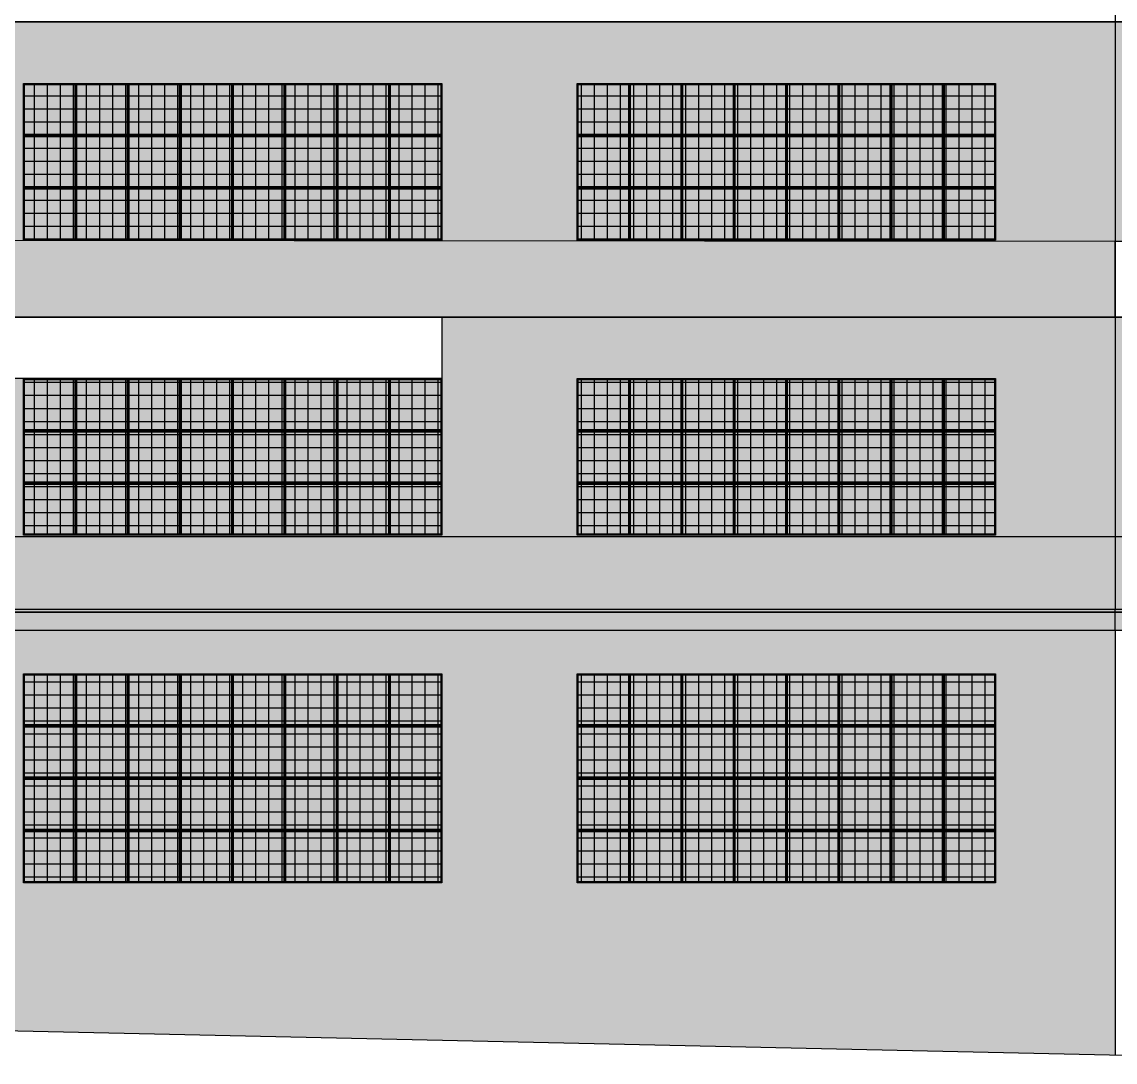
# Model space of a CAD drawing. Header units: metres. Extents: x -9138 to -7768, y 20 to 184.
# Drawn here: x -8742.17 to -8731.51, y 20.41 to 30.56 of the extents above; entities that cross this region are included whole.
import ezdxf

# ---------------------------------------------------------------- set-up
doc = ezdxf.new("R2010")
doc.units = ezdxf.units.M
for name, color, linetype in [('ARQ-DIM EMBASAM', 2, 'Continuous'), ('CTE ELEV$0$ARQ- FRISO', 7, 'Continuous'), ('CTE ELEV$0$ARQ-AUX', 7, 'Continuous'), ('CTE ELEV$0$ARQ-AUX1', 1, 'Continuous'), ('CTE ELEV$0$ARQ-AUX3', 3, 'Continuous'), ('CTE ELEV$0$ARQ-AUX4', 6, 'Continuous')]:
    doc.layers.add(name, color=color, linetype=linetype)
for name, color, linetype, true_color in [('CTE ELEV$0$ARQ-REVEST', 7, 'Continuous', 0xc79471), ('CTE ELEV$0$COR PLATINA', 7, 'Continuous', 0xa1a6a3), ('CTE ELEV$0$COR-CAIX', 7, 'Continuous', 0x45494e)]:
    doc.layers.add(name, color=color, linetype=linetype, true_color=true_color)

# ---------------------------------------------------------------- blocks, each defined once
blk = doc.blocks.new('CTE ELEV$0$V NEOREX 18')
at = {"layer": 'CTE ELEV$0$ARQ-AUX'}
h = blk.add_hatch(dxfattribs=at)
h.set_pattern_fill('NET', color=256, scale=0.04)
h.set_pattern_definition([(0, (0.2549999999999955, 0.5), (0, 0.127), []), (90, (0.2549999999999955, 0.5), (-0.127, 7.776507174585693e-18), [])])
h.paths.add_polyline_path([(0.009999999999990905, 0.5), (0.009999999999990905, 0.01000000000000156), (0.5, 0.01000000000000156), (0.5, 0.5)])
at = {"layer": 'CTE ELEV$0$COR-CAIX'}
h = blk.add_hatch(color=256, dxfattribs=at)
h.dxf.hatch_style = 1
h.paths.add_polyline_path([(0, 0.5100000000000016), (0.5099999999999909, 0.5100000000000016), (0.5099999999999909, 0), (0, 0)])
at = {"layer": 'CTE ELEV$0$ARQ-AUX'}
for points in [[(0, 0.5100000000000016), (0.5099999999999909, 0.5100000000000016), (0.5099999999999909, 0), (0, 0)], [(0.009999999999990905, 0.5), (0.5, 0.5), (0.5, 0.01000000000000156), (0.009999999999990905, 0.01000000000000156)]]:
    blk.add_lwpolyline(points, close=True, dxfattribs=at)
blk = doc.blocks.new('CTE ELEV$0$elev 1 1andar')
at = {"layer": 'CTE ELEV$0$COR PLATINA', "transparency": 33554687}
h = blk.add_hatch(color=256, dxfattribs=at)
h.dxf.hatch_style = 1
h.paths.add_polyline_path([(19.35950830192814, 3.424999999999926), (129.1936998931924, 3.424999999999926), (129.1936998931924, 3.625), (19.35950830192814, 3.625)])
h = blk.add_hatch(color=256, dxfattribs=at)
h.dxf.hatch_style = 1
h.paths.add_polyline_path([(94.42401977426744, -0.6250974097332325), (115.1531755947635, -0.4799999999999613), (125.9989842089217, -0.7191325989075708), (125.9989842089217, 3.424999999999926), (94.42401977426744, 3.424999999999926)])
at = {"layer": 'CTE ELEV$0$ARQ-AUX3'}
blk.add_lwpolyline([(-14.96515252692006, -0.04999999999997229), (58.13560793154284, -0.5299999999999621), (65.08064360636854, -0.5399999999999494), (70.71896641919193, -0.6199999999999335), (83.72315703762797, -0.6999999999999318), (115.1531755947635, -0.4799999999999613), (129.2131602465779, -0.7900000000000027), (137.3015435350171, -0.3500000000000014)], dxfattribs=at)
at = {"layer": 'CTE ELEV$0$ARQ-AUX4'}
blk.add_lwpolyline([(19.35950830192814, 3.424999999999926), (129.1936998931924, 3.424999999999926), (129.1936998931924, 3.625), (19.35950830192814, 3.625)], close=True, dxfattribs=at)
at = {"layer": 'Defpoints'}
blk.add_lwpolyline([(0, 3.600000000000001), (134.2720423186584, 3.600000000000001)], dxfattribs=at)
at = {"layer": 'CTE ELEV$0$ARQ-AUX1'}
for p in [(115.3543017509819, 2.489999967444991), (115.8643017509821, 2.489999967444991), (116.3743017509823, 2.489999967444991), (116.8843017509826, 2.489999967444991), (117.3943017509828, 2.489999967444991), (117.904301750983, 2.489999967444991), (118.4143017509814, 2.489999967444991), (118.9243017509816, 2.489999967444991), (120.7543017509815, 2.489999967444991), (121.2643017509818, 2.489999967444991), (121.774301750982, 2.489999967444991), (122.2843017509822, 2.489999967444991), (122.7943017509824, 2.489999967444991), (123.3043017509826, 2.489999967444991), (123.814301750981, 2.489999967444991), (124.3243017509812, 2.489999967444991), (115.3543017509819, 1.979999967444986), (115.8643017509821, 1.979999967444986), (116.3743017509823, 1.979999967444986), (116.8843017509826, 1.979999967444986), (117.3943017509828, 1.979999967444986), (117.904301750983, 1.979999967444986), (118.4143017509814, 1.979999967444986), (118.9243017509816, 1.979999967444986), (120.7543017509815, 1.979999967444986), (121.2643017509818, 1.979999967444986), (121.774301750982, 1.979999967444986), (122.2843017509822, 1.979999967444986), (122.7943017509824, 1.979999967444986), (123.3043017509826, 1.979999967444986), (123.814301750981, 1.979999967444986), (124.3243017509812, 1.979999967444986), (115.3543017509819, 1.469999967444984), (115.8643017509821, 1.469999967444984), (116.3743017509823, 1.469999967444984), (116.8843017509826, 1.469999967444984), (117.3943017509828, 1.469999967444984), (117.904301750983, 1.469999967444984), (118.4143017509814, 1.469999967444984), (118.9243017509816, 1.469999967444984), (120.7543017509815, 1.469999967444984), (121.2643017509818, 1.469999967444984), (121.774301750982, 1.469999967444984), (122.2843017509822, 1.469999967444984), (122.7943017509824, 1.469999967444984), (123.3043017509826, 1.469999967444984), (123.814301750981, 1.469999967444984), (124.3243017509812, 1.469999967444984), (115.3543017509819, 0.9599999674449826), (115.8643017509821, 0.9599999674449826), (116.3743017509823, 0.9599999674449826), (116.8843017509826, 0.9599999674449826), (117.3943017509828, 0.9599999674449826), (117.904301750983, 0.9599999674449826), (118.4143017509814, 0.9599999674449826), (118.9243017509816, 0.9599999674449826), (120.7543017509815, 0.9599999674449826), (121.2643017509818, 0.9599999674449826), (121.774301750982, 0.9599999674449826), (122.2843017509822, 0.9599999674449826), (122.7943017509824, 0.9599999674449826), (123.3043017509826, 0.9599999674449826), (123.814301750981, 0.9599999674449826), (124.3243017509812, 0.9599999674449826)]:
    blk.add_blockref('CTE ELEV$0$V NEOREX 18', p, dxfattribs=at)
blk = doc.blocks.new('CTE ELEV$0$elev 1 2andar')
at = {"layer": 'CTE ELEV$0$ARQ-REVEST', "transparency": 33554687}
h = blk.add_hatch(dxfattribs=at)
h.set_pattern_fill('AR-B816', scale=0.001)
h.set_pattern_definition([(0, (8723.23478612461, -24.79999995116751), (0, 0.2032), []), (90, (8723.23478612461, -24.79999995116751), (-0.2032, 0.2032), [0.2032, -0.2032])])
h.paths.add_polyline_path([(-54.64802254439201, 0.7400000047095681), (-1.818989403545856e-12, 0.7400000325550167), (-1.818989403545856e-12, 0.02500004883253126), (-54.64802254439201, 0.02500002098708265)])
at = {"layer": 'CTE ELEV$0$COR PLATINA', "transparency": 33554687}
h = blk.add_hatch(color=256, dxfattribs=at)
h.dxf.hatch_style = 1
h.paths.add_polyline_path([(-1.818989403545856e-12, 2.880000000000006), (-14.83774056767652, 2.880000000000006), (-14.83774056767652, 2.280085078992446), (-127.3886640844175, 2.28008507899245), (-127.3886640844175, 0.7400000325550167), (-1.818989403545856e-12, 0.7400000325550167)])
at = {"layer": 'CTE ELEV$0$ARQ- FRISO', "elevation": 5.945466472782951e-07}
blk.add_lwpolyline([(-88.95117221767578, 2.880000000000006), (-14.83774056767652, 2.880000000000006), (-14.83774056767652, 2.280085078992446), (-88.95117221767578, 2.280085078992446)], close=True, dxfattribs=at)
at = {"layer": 'CTE ELEV$0$ARQ-REVEST', "elevation": 5.945466472782951e-07}
blk.add_lwpolyline([(-54.64802254439201, 0.7400000047095681), (-1.818989403545856e-12, 0.7400000325550167), (-1.818989403545856e-12, 0.02500004883253126), (-54.64802254439201, 0.02500002098708265)], close=True, dxfattribs=at)
at = {"layer": 'CTE ELEV$0$COR PLATINA', "elevation": 5.945466472782951e-07}
blk.add_lwpolyline([(-1.818989403545856e-12, 2.880000000000006), (-14.83774056767652, 2.880000000000006), (-14.83774056767652, 2.280085078992446), (-127.3886640844175, 2.28008507899245), (-127.3886640844175, 0.7400000325550167), (-1.818989403545856e-12, 0.7400000325550167)], close=True, dxfattribs=at)
at = {"layer": 'Defpoints'}
for points in [[(-127.3886640844175, 2.880000000000003), (0, 2.880000000000006)], [(0, 0), (-127.3886640844175, 0)]]:
    blk.add_lwpolyline(points, dxfattribs=at)
at = {"layer": 'CTE ELEV$0$ARQ-AUX1'}
for p in [(-18.91774056767645, 1.770085078992444, 5.945466472782951e-07), (-18.40774056767623, 1.770085078992444, 5.945466472782951e-07), (-17.89774056767601, 1.770085078992444, 5.945466472782951e-07), (-17.38774056767579, 1.770085078992444, 5.945466472782951e-07), (-16.87774056767557, 1.770085078992444, 5.945466472782951e-07), (-16.36774056767536, 1.770085078992444, 5.945466472782951e-07), (-15.85774056767696, 1.770085078992444, 5.945466472782951e-07), (-15.34774056767674, 1.770085078992444, 5.945466472782951e-07), (-13.51774056767681, 1.770085078992444, 5.945466472782951e-07), (-13.00774056767659, 1.770085078992444, 5.945466472782951e-07), (-12.49774056767637, 1.770085078992444, 5.945466472782951e-07), (-11.98774056767616, 1.770085078992444, 5.945466472782951e-07), (-11.47774056767594, 1.770085078992444, 5.945466472782951e-07), (-10.96774056767572, 1.770085078992444, 5.945466472782951e-07), (-10.45774056767732, 1.770085078992444, 5.945466472782951e-07), (-9.947740567677101, 1.770085078992444, 5.945466472782951e-07), (-18.91774056767645, 1.260085078992439, 5.945466472782951e-07), (-18.40774056767623, 1.260085078992439, 5.945466472782951e-07), (-17.89774056767601, 1.260085078992439, 5.945466472782951e-07), (-17.38774056767579, 1.260085078992439, 5.945466472782951e-07), (-16.87774056767557, 1.260085078992439, 5.945466472782951e-07), (-16.36774056767536, 1.260085078992439, 5.945466472782951e-07), (-15.85774056767696, 1.260085078992439, 5.945466472782951e-07), (-15.34774056767674, 1.260085078992439, 5.945466472782951e-07), (-13.51774056767681, 1.260085078992439, 5.945466472782951e-07), (-13.00774056767659, 1.260085078992439, 5.945466472782951e-07), (-12.49774056767637, 1.260085078992439, 5.945466472782951e-07), (-11.98774056767616, 1.260085078992439, 5.945466472782951e-07), (-11.47774056767594, 1.260085078992439, 5.945466472782951e-07), (-10.96774056767572, 1.260085078992439, 5.945466472782951e-07), (-10.45774056767732, 1.260085078992439, 5.945466472782951e-07), (-9.947740567677101, 1.260085078992439, 5.945466472782951e-07), (-18.91774056767645, 0.7500850789924378, 5.945466472782951e-07), (-18.40774056767623, 0.7500850789924378, 5.945466472782951e-07), (-17.89774056767601, 0.7500850789924378, 5.945466472782951e-07), (-17.38774056767579, 0.7500850789924378, 5.945466472782951e-07), (-16.87774056767557, 0.7500850789924378, 5.945466472782951e-07), (-16.36774056767536, 0.7500850789924378, 5.945466472782951e-07), (-15.85774056767696, 0.7500850789924378, 5.945466472782951e-07), (-15.34774056767674, 0.7500850789924378, 5.945466472782951e-07), (-13.51774056767681, 0.7500850789924378, 5.945466472782951e-07), (-13.00774056767659, 0.7500850789924378, 5.945466472782951e-07), (-12.49774056767637, 0.7500850789924378, 5.945466472782951e-07), (-11.98774056767616, 0.7500850789924378, 5.945466472782951e-07), (-11.47774056767594, 0.7500850789924378, 5.945466472782951e-07), (-10.96774056767572, 0.7500850789924378, 5.945466472782951e-07), (-10.45774056767732, 0.7500850789924378, 5.945466472782951e-07), (-9.947740567677101, 0.7500850789924378, 5.945466472782951e-07)]:
    blk.add_blockref('CTE ELEV$0$V NEOREX 18', p, dxfattribs=at)
blk = doc.blocks.new('CTE ELEV$0$elev 1 3andar')
at = {"layer": 'CTE ELEV$0$COR PLATINA', "transparency": 33554687}
h = blk.add_hatch(color=256, dxfattribs=at)
h.dxf.hatch_style = 1
h.paths.add_polyline_path([(127.3886640844175, 2.880000000000006), (107.1009232047727, 2.88000004883256), (107.1009232047727, 2.280084465040485), (10.88339509020261, 2.280085127824993), (10.88339509020261, 0.7400000162775093), (107.1009232047727, 0.737500062205303), (107.1009232047727, -0.002499954072217037), (119.1156056627115, 9.185555072122042e-08), (119.1156056627115, 0.7400000162775164), (127.3886637724463, 0.7400000162775164)])
at = {"layer": 'CTE ELEV$0$COR PLATINA', "elevation": 5.945466472782951e-07}
blk.add_lwpolyline([(127.3886640844175, 2.880000000000006), (107.1009232047727, 2.88000004883256), (107.1009232047727, 2.280084465040485), (10.88339509020261, 2.280085127824993), (10.88339509020261, 0.7400000162775093), (107.1009232047727, 0.737500062205303), (107.1009232047727, -0.002499954072217037), (119.1156056627115, 9.185555072122042e-08), (119.1156056627115, 0.7400000162775164), (127.3886637724463, 0.7400000162775164)], close=True, dxfattribs=at)
at = {"layer": 'Defpoints'}
for points in [[(0, 2.880000000000003), (127.3886640844175, 2.880000000000006)], [(127.3886640844175, 0), (0, 0)]]:
    blk.add_lwpolyline(points, dxfattribs=at)
at = {"layer": 'CTE ELEV$0$ARQ-AUX1'}
for p in [(108.4709232047717, 1.770000016277525, 5.945466472782951e-07), (108.9809232047719, 1.770000016277525, 5.945466472782951e-07), (109.4909232047721, 1.770000016277525, 5.945466472782951e-07), (110.0009232047723, 1.770000016277525, 5.945466472782951e-07), (110.5109232047726, 1.770000016277525, 5.945466472782951e-07), (111.0209232047728, 1.770000016277525, 5.945466472782951e-07), (111.5309232047712, 1.770000016277525, 5.945466472782951e-07), (112.0409232047714, 1.770000016277525, 5.945466472782951e-07), (113.8709232047713, 1.770085127824991, 5.945466472782951e-07), (114.3809232047697, 1.770085127824991, 5.945466472782951e-07), (114.8909232047699, 1.770085127824991, 5.945466472782951e-07), (115.4009232047702, 1.770085127824991, 5.945466472782951e-07), (115.9109232047704, 1.770085127824991, 5.945466472782951e-07), (116.4209232047706, 1.770085127824991, 5.945466472782951e-07), (116.9309232047708, 1.770085127824991, 5.945466472782951e-07), (117.440923204771, 1.770085127824991, 5.945466472782951e-07), (108.4709232047717, 1.26000001627752, 5.945466472782951e-07), (108.9809232047719, 1.26000001627752, 5.945466472782951e-07), (109.4909232047721, 1.26000001627752, 5.945466472782951e-07), (110.0009232047723, 1.26000001627752, 5.945466472782951e-07), (110.5109232047726, 1.26000001627752, 5.945466472782951e-07), (111.0209232047728, 1.26000001627752, 5.945466472782951e-07), (111.5309232047712, 1.26000001627752, 5.945466472782951e-07), (112.0409232047714, 1.26000001627752, 5.945466472782951e-07), (113.8709232047713, 1.260085127824986, 5.945466472782951e-07), (114.3809232047697, 1.260085127824986, 5.945466472782951e-07), (114.8909232047699, 1.260085127824986, 5.945466472782951e-07), (115.4009232047702, 1.260085127824986, 5.945466472782951e-07), (115.9109232047704, 1.260085127824986, 5.945466472782951e-07), (116.4209232047706, 1.260085127824986, 5.945466472782951e-07), (116.9309232047708, 1.260085127824986, 5.945466472782951e-07), (117.440923204771, 1.260085127824986, 5.945466472782951e-07), (108.4709232047717, 0.750000016277518, 5.945466472782951e-07), (108.9809232047719, 0.750000016277518, 5.945466472782951e-07), (109.4909232047721, 0.750000016277518, 5.945466472782951e-07), (110.0009232047723, 0.750000016277518, 5.945466472782951e-07), (110.5109232047726, 0.750000016277518, 5.945466472782951e-07), (111.0209232047728, 0.750000016277518, 5.945466472782951e-07), (111.5309232047712, 0.750000016277518, 5.945466472782951e-07), (112.0409232047714, 0.750000016277518, 5.945466472782951e-07), (113.8709232047713, 0.7500851278249847, 5.945466472782951e-07), (114.3809232047697, 0.7500851278249847, 5.945466472782951e-07), (114.8909232047699, 0.7500851278249847, 5.945466472782951e-07), (115.4009232047702, 0.7500851278249847, 5.945466472782951e-07), (115.9109232047704, 0.7500851278249847, 5.945466472782951e-07), (116.4209232047706, 0.7500851278249847, 5.945466472782951e-07), (116.9309232047708, 0.7500851278249847, 5.945466472782951e-07), (117.440923204771, 0.7500851278249847, 5.945466472782951e-07)]:
    blk.add_blockref('CTE ELEV$0$V NEOREX 18', p, dxfattribs=at)
blk = doc.blocks.new('CTE ELEV$0$elev 1 4andar')
at = {"layer": 'Defpoints'}
blk.add_lwpolyline([(128.1994411372525, 0.5399957036834984), (0, 0.5399957036834984)], dxfattribs=at)
blk = doc.blocks.new('CTE ELEV')
at = {"layer": 'CTE ELEV$0$ARQ- FRISO'}
for points in [[(-8743.519526111098, 28.43008507899251), (-8731.507844234347, 28.41999996744504)], [(-8738.036578723697, 27.67999999073881), (-8723.234785812641, 27.67999999073881)]]:
    blk.add_lwpolyline(points, dxfattribs=at)
at = {"layer": 'CTE ELEV$0$ARQ-AUX3', "elevation": -3.963675300683424e-06}
for points in [[(-8731.507844234347, 35.07000411411368), (-8731.507844234347, 24.82500000000005)], [(-8731.507844234347, 24.62499999999997), (-8731.507844234347, 20.48086740109247)], [(-8731.507844234347, 24.62499999999997), (-8731.507844234347, 20.48086740109247)]]:
    blk.add_lwpolyline(points, dxfattribs=at)
at = {"layer": 'CTE ELEV$0$ARQ-AUX4', "elevation": -3.963675300683424e-06}
blk.add_lwpolyline([(-8731.507844234347, 24.62499999999997), (-8731.50784423445, 24.82499999580721)], dxfattribs=at)
for name, p in [('CTE ELEV$0$elev 1 4andar', (-8851.421260709474, 30.02000424748403)), ('CTE ELEV$0$elev 1 3andar', (-8850.623449897059, 27.67999995116752, -5.945466472782951e-07)), ('CTE ELEV$0$elev 1 2andar', (-8723.23478612461, 24.79999995116751, -5.945466472782951e-07)), ('CTE ELEV$0$elev 1 1andar', (-8857.50682844327, 21.20000000000005))]:
    blk.add_blockref(name, p)

msp = doc.modelspace()

# ---------------------------------------------------------------- block references
at = {"layer": 'ARQ-DIM EMBASAM'}
msp.add_blockref('CTE ELEV', (0, 0), dxfattribs=at)

doc.saveas('drawing.dxf')
